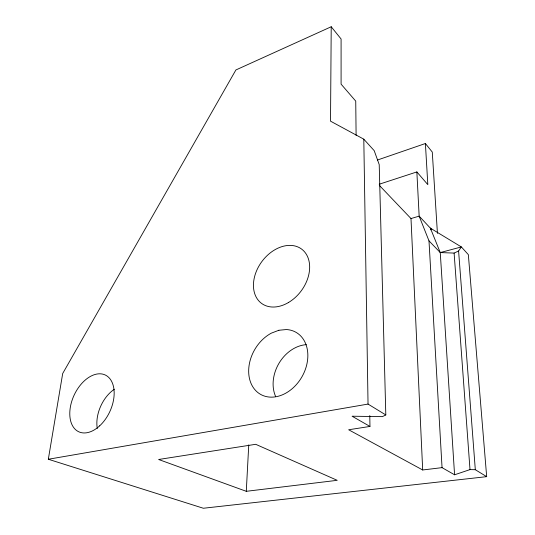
<?xml version="1.0" encoding="UTF-8"?>
<svg xmlns="http://www.w3.org/2000/svg" width="535" height="535" viewBox="0 0 535 535"><rect width="100%" height="100%" fill="white"/><g stroke="black" fill="none" stroke-linecap="round" stroke-linejoin="round"><path stroke-width="0.8" d="M430.494 229.829L430.394 228.171L461.364 246.936L468.339 254.64L486.676 476.658L203.347 508.25L48.324 459.251L62.695 373.51L235.895 69.958L331.218 26.75L330.523 121.164L363.8 139.174L374.212 150.669L379.215 164.606L385.809 414.946L382.371 416.638L352.084 416.217L369.966 426.435L369.779 415.575M246.281 491.311L158.621 459.491L255.703 444.304L337.217 480.323L246.281 491.311L248.755 444.873M430.394 228.171L440.252 252.573L454.108 253.082L458.595 250.995L461.364 246.936L440.252 252.573L428.99 240.857L419.159 216.14L416.859 171.929L379.228 184.234M377.376 160.052L425.392 143.52L432.273 152.054L437.436 233.4M369.966 426.435L348.659 429.765L422.69 469.977L442.05 467.637L454.576 474.792L470.004 469.603L475.314 469.71L486.676 476.658M379.482 185.518L410.994 218.554L419.159 216.14L431.504 229.361M48.324 459.251L368.04 404.079L385.809 414.946M416.859 171.929L427.819 184.628L425.392 143.52M331.218 26.75L341.089 38.988L341.089 84.149L355.742 101.115L356.103 135.362M458.595 250.995L475.314 469.71M454.108 253.082L470.004 469.603M440.252 252.573L454.576 474.792M428.99 240.857L442.05 467.637M410.994 218.554L422.69 469.977M363.8 139.174L368.04 404.079M275.599 396.448A34.354 27.004 -60.5 0 1 279.009 363.252A34.354 27.004 -60.5 0 1 306.321 344.66M97.283 428.461A30.274 19.695 -65.6 0 1 114.363 389.239M278.869 330.262L271.365 333.138A35.731 27.258 -60.1 0 0 253.63 388.062A35.731 27.258 -60.1 0 0 302.168 376.426A35.731 27.258 -60.1 0 0 286.379 329.54L278.869 330.262M288.499 302.502A33.738 24.536 -53.7 0 0 301.653 249.116A33.738 24.536 -53.7 0 0 254.493 277.003A33.738 24.536 -53.7 0 0 288.499 302.502M99.67 425.84A31.324 19.655 -65 0 0 106.171 375.483A31.324 19.655 -65 0 0 70.098 408.814A31.324 19.655 -65 0 0 99.67 425.84"/></g></svg>
